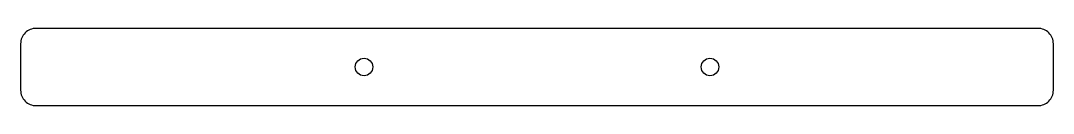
# Model space of a CAD drawing. Header units: millimetres. Extents: x -215 to -15, y 0 to 15.
import ezdxf

# ---------------------------------------------------------------- set-up
doc = ezdxf.new("R2010")
doc.units = ezdxf.units.MM
doc.layers.get('0').update_dxf_attribs({"linetype": 'CONTINUOUS'})

msp = doc.modelspace()

# ---------------------------------------------------------------- linework, layer by layer
msp.add_lwpolyline([(-18, 0, 0.414214), (-15, 3), (-15, 12, 0.414214), (-18, 15), (-212, 15, 0.414214), (-215, 12), (-215, 3, 0.414214), (-212, 0)], format="xyb", close=True)
for centre in [(-148.5, 7.5), (-81.5, 7.5)]:
    msp.add_circle(centre, 1.7)

doc.saveas('drawing.dxf')
